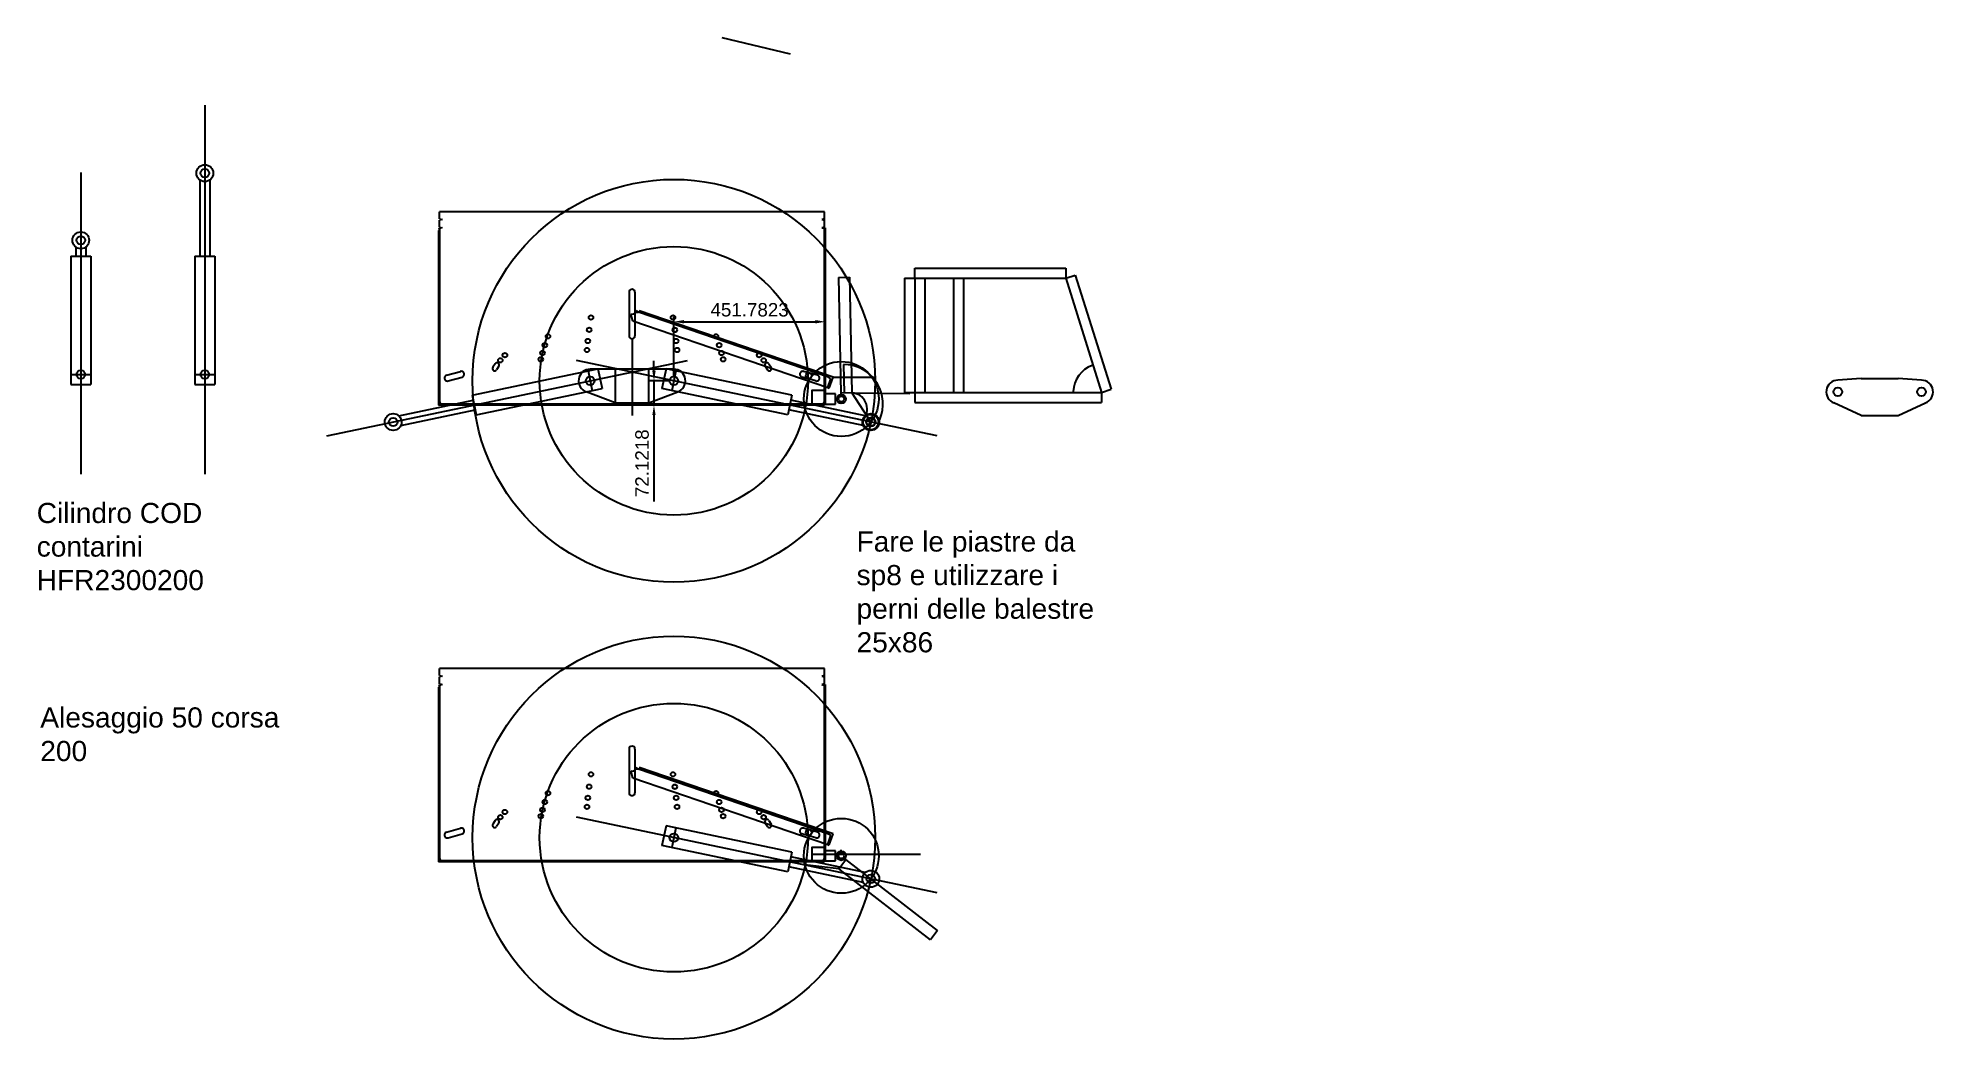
# Model space of a CAD drawing. Extents: x -1488 to 4162, y -1768 to 1214.
import ezdxf

# ---------------------------------------------------------------- set-up
doc = ezdxf.new("R2010")
doc.units = 0
doc.header["$MEASUREMENT"] = 0
doc.layers.get('0').update_dxf_attribs({"linetype": 'CONTINUOUS'})
doc.layers.get('Defpoints').update_dxf_attribs({"linetype": 'CONTINUOUS'})
doc.styles.get("Standard").update_dxf_attribs({"font": 'ARIAL.TTF'})
doc.dimstyles.new('ISO-25', dxfattribs={"dimtxt": 2.5, "dimasz": 2.5, "dimexe": 1.25, "dimexo": 0.625, "dimtad": 1, "dimdec": 4, "dimdsep": 46, "dimtxsty": 'Standard', "dimcen": 2.5, "dimadec": 0, "dimazin": 0, "dimtfac": 1, "dimtdec": 4, "dimtmove": 2, "dimatfit": 3, "dimfxl": 1, "dimtolj": 1, "dimarcsym": 0})

# ---------------------------------------------------------------- blocks, each defined once
blk = doc.blocks.new('*D2')
at = {"color": 0, "lineweight": -2}
for p, q in [((348.2, 222.3), (348.2, 252.3)), ((392.4, 192.3), (333.2, 192.3)), ((348.2, 192.3), (348.2, 120.2)), ((392.4, 120.2), (333.2, 120.2)), ((348.2, 90.2), (348.2, -166.7))]:
    blk.add_line(p, q, dxfattribs=at)
at = {"color": 0}
for points in [[(343.2, 222.3), (353.2, 222.3), (348.2, 192.3)], [(343.2, 90.2), (353.2, 90.2), (348.2, 120.2)]]:
    blk.add_solid(points, dxfattribs=at)
at = {"layer": 'Defpoints', "color": 0}
for p in [(407.4, 192.3), (348.2, 120.2), (407.4, 120.2)]:
    blk.add_point(p, dxfattribs=at)
at = {"color": 0, "insert": (312.8, -53.2), "char_height": 40, "attachment_point": 5, "rotation": 90}
blk.add_mtext('\\A1;72.1218', dxfattribs=at)
blk = doc.blocks.new('*D3')
at = {"color": 0, "lineweight": -2}
for p, q in [((407.4, 207.3), (407.4, 383.3)), ((437.4, 368.3), (829.2, 368.3)), ((859.2, 207.3), (859.2, 383.3))]:
    blk.add_line(p, q, dxfattribs=at)
at = {"color": 0}
for points in [[(437.4, 373.3), (437.4, 363.3), (407.4, 368.3)], [(829.2, 373.3), (829.2, 363.3), (859.2, 368.3)]]:
    blk.add_solid(points, dxfattribs=at)
at = {"layer": 'Defpoints', "color": 0}
for p in [(859.2, 368.3), (407.4, 192.3), (859.2, 192.3)]:
    blk.add_point(p, dxfattribs=at)
at = {"color": 0, "insert": (633.3, 403.7), "char_height": 40, "attachment_point": 5}
blk.add_mtext('\\A1;451.7823', dxfattribs=at)
blk = doc.blocks.new('*D4')
at = {"color": 0, "lineweight": -2}
blk.add_arc((1682.6, 158), 84.6, 109.141, 178.3062, dxfattribs=at)
at = {"color": 0}
for points in [[(1654.7, 238.3), (1655, 237.5), (1657.2, 238.7)], [(1598.5, 160.5), (1597.6, 160.5), (1598, 158)]]:
    blk.add_solid(points, dxfattribs=at)
at = {"layer": 'Defpoints', "color": 0}
for p in [(1575.7, 498), (1626.4, 221.3), (1125.5, 158), (1682.6, 158), (1682.6, 158)]:
    blk.add_point(p, dxfattribs=at)
at = {"color": 0, "insert": (1612.9, 209.2), "char_height": 2.5, "attachment_point": 5, "rotation": 53.7236}
blk.add_mtext('\\A1;73°', dxfattribs=at)

msp = doc.modelspace()

# ---------------------------------------------------------------- linework, layer by layer
for p, q in [((755.69744, 1165.12371), (551.55277, 1213.72744)), ((-990.66114, 1013.27624), (-990.66114, -85.49118)), ((-1360.71476, 813.27624), (-1360.71476, -85.49118)), ((-1005.66114, 790.92659), (-1005.66114, 563.92659)), ((-975.66114, 790.92659), (-975.66114, 563.92659)), ((-290.7826, 675.21886), (-290.7826, 695.71886)), ((856.2174, 695.71886), (-290.7826, 695.71886)), ((856.2174, 675.21886), (856.2174, 695.71886)), ((856.2174, 131.21886), (856.2174, 695.71886)), ((-293.7826, 640.21886), (-293.7826, 120.21886)), ((-292.7826, 648.21886), (-290.7826, 640.21886)), ((-290.7826, 675.21886), (-282.7826, 673.21886)), ((-282.7826, 673.21886), (-290.7826, 671.21886)), ((-290.7826, 650.21886), (-290.7826, 671.21886)), ((-290.7826, 650.21886), (-282.7826, 648.21886)), ((-290.7826, 640.21886), (-289.1826, 646.61886)), ((-290.7826, 640.21886), (-290.7826, 121.21886)), ((-282.7826, 648.21886), (-289.1826, 646.61886)), ((856.2174, 675.21886), (848.2174, 673.21886)), ((848.2174, 673.21886), (856.2174, 671.21886)), ((856.2174, 650.21886), (848.2174, 648.21886)), ((848.2174, 648.21886), (854.6174, 646.61886)), ((854.6174, 646.61886), (856.2174, 640.21886)), ((856.2174, 650.21886), (856.2174, 671.21886)), ((856.2174, 640.21886), (858.2174, 648.21886)), ((859.2174, 123.21886), (859.2174, 648.21886)), ((-1375.71476, 590.92659), (-1375.71476, 563.92659)), ((-1345.71476, 590.92659), (-1345.71476, 563.92659)), ((-1390.71476, 563.92659), (-1330.71476, 563.92659)), ((-1390.71476, 563.92659), (-1390.71476, 180.92659)), ((-1330.71476, 563.92659), (-1330.71476, 180.92659)), ((-1020.66114, 563.92659), (-960.66114, 563.92659)), ((-1020.66114, 563.92659), (-1020.66114, 180.92659)), ((-960.66114, 563.92659), (-960.66114, 180.92659)), ((1125.51688, 527.99155), (1575.73004, 527.99155)), ((1125.51688, 497.99155), (1125.51688, 527.99155)), ((1575.73004, 527.99155), (1575.73004, 497.99155)), ((273.9674, 456.21886), (273.9674, 326.18431)), ((291.4674, 456.21886), (291.4674, 326.18431)), ((1095.51688, 497.99155), (1095.51688, 158.04327)), ((1095.51688, 497.99155), (1125.51688, 497.99155)), ((1125.51688, 497.99155), (1125.51688, 158.04327)), ((1125.51688, 497.99155), (1575.73004, 497.99155)), ((1575.73004, 497.99155), (1604.34985, 506.98635)), ((1575.73004, 497.99155), (1682.57092, 158.04327)), ((1604.34985, 506.98635), (1711.19074, 167.03807)), ((294.05121, 397.19242), (302.44059, 396.48325)), ((302.44059, 396.48325), (295.51725, 400.96291)), ((868.31375, 203.09338), (302.44059, 396.48325)), ((882.22577, 203.62281), (304.05754, 401.21458)), ((285.16874, 370.68241), (278.99976, 391.28444)), ((285.16874, 370.68241), (866.17576, 172.12048)), ((282.7174, 317.43431), (282.7174, 89.46322)), ((-125.18193, 243.16949), (-132.12557, 232.72871)), ((-113.94087, 235.69362), (-120.88451, 225.25284)), ((407.4351, 226.91688), (157.99969, 226.91688)), ((679.37567, 235.69362), (686.31931, 225.25284)), ((690.61673, 243.16949), (697.56037, 232.72871)), ((-1390.71476, 210.92659), (-1330.71476, 210.92659)), ((-1390.71476, 180.92659), (-1330.71476, 180.92659)), ((-1020.66114, 210.92659), (-960.66114, 210.92659)), ((-1020.66114, 180.92659), (-960.66114, 180.92659)), ((-270.10171, 208.86633), (-228.54449, 220.53089)), ((-265.37264, 192.0181), (-223.96121, 203.64174)), ((830.80743, 192.0181), (789.396, 203.64174)), ((835.53651, 208.86633), (794.12508, 220.48997)), ((866.13411, 171.99887), (870.86544, 170.38191)), ((866.17576, 172.12048), (875.23125, 198.61751)), ((875.23709, 198.61373), (868.31375, 203.09338)), ((870.90709, 170.50352), (882.22577, 203.62281)), ((882.22577, 203.62281), (1007.32902, 203.62281)), ((3947.23521, 199.12694), (3877.51751, 194.12694)), ((3947.23521, 199.12694), (4057.23521, 199.12694)), ((4126.95292, 194.12694), (4057.23521, 199.12694)), ((-292.7826, 123.21886), (-293.7826, 123.21886)), ((848.2174, 123.21886), (-293.7826, 123.21886)), ((856.2174, 120.21886), (-293.7826, 120.21886)), ((-292.7826, 123.21886), (-290.7826, 131.21886)), ((-290.7826, 131.21886), (-289.1826, 124.81886)), ((-282.7826, 123.21886), (-290.7826, 121.21886)), ((-290.7826, 120.21886), (-290.7826, 121.21886)), ((-289.1826, 124.81886), (-282.7826, 123.21886)), ((232.7174, 126.91688), (145.70379, 160.02462)), ((332.7174, 126.91688), (419.73101, 160.02462)), ((854.6174, 124.81886), (848.2174, 123.21886)), ((848.2174, 123.21886), (856.2174, 121.21886)), ((854.6174, 124.81886), (856.2174, 131.21886)), ((856.2174, 131.21886), (858.2174, 123.21886)), ((856.2174, 120.21886), (856.2174, 121.21886)), ((859.2174, 123.21886), (858.2174, 123.21886)), ((859.2174, 123.21886), (859.2174, 153.21886)), ((889.2174, 153.21886), (859.2174, 153.21886)), ((859.2174, 123.21886), (889.2174, 123.21886)), ((889.2174, 123.21886), (889.2174, 153.21886)), ((906.7174, 151.71886), (906.70124, 155.7597)), ((938.20372, 156.38476), (1110.51688, 155.04327)), ((1095.51688, 158.04327), (1125.51688, 158.04327)), ((1125.51688, 158.04327), (1682.57092, 158.04327)), ((1125.51688, 158.04327), (1125.51688, 128.04327)), ((1125.51688, 128.04327), (1682.57092, 128.04327)), ((1682.57092, 158.04327), (1711.19074, 167.03807)), ((1682.57092, 158.04327), (1682.57092, 128.04327)), ((3947.23521, 89.12694), (3865.2216, 127.23468)), ((4057.23521, 89.12694), (4139.24882, 127.23468)), ((3947.23521, 89.12694), (4057.23521, 89.12694)), ((-290.7826, -685.55658), (-290.7826, -665.05658)), ((856.2174, -665.05658), (-290.7826, -665.05658)), ((856.2174, -685.55658), (856.2174, -665.05658)), ((856.2174, -1229.55658), (856.2174, -665.05658)), ((-293.7826, -720.55658), (-293.7826, -1240.55658)), ((-292.7826, -712.55658), (-290.7826, -720.55658)), ((-290.7826, -685.55658), (-282.7826, -687.55658)), ((-282.7826, -687.55658), (-290.7826, -689.55658)), ((-290.7826, -710.55658), (-290.7826, -689.55658)), ((-290.7826, -710.55658), (-282.7826, -712.55658)), ((-290.7826, -720.55658), (-289.1826, -714.15658)), ((-290.7826, -720.55658), (-290.7826, -1239.55658)), ((-282.7826, -712.55658), (-289.1826, -714.15658)), ((856.2174, -685.55658), (848.2174, -687.55658)), ((848.2174, -687.55658), (856.2174, -689.55658)), ((856.2174, -710.55658), (848.2174, -712.55658)), ((848.2174, -712.55658), (854.6174, -714.15658)), ((854.6174, -714.15658), (856.2174, -720.55658)), ((856.2174, -710.55658), (856.2174, -689.55658)), ((856.2174, -720.55658), (858.2174, -712.55658)), ((859.2174, -1237.55658), (859.2174, -712.55658)), ((273.9674, -904.55658), (273.9674, -1034.59113)), ((291.4674, -904.55658), (291.4674, -1034.59113)), ((302.44059, -964.29219), (295.51725, -959.81253)), ((882.22577, -1157.15262), (304.05754, -959.56086)), ((285.16874, -990.09302), (278.99976, -969.49099)), ((285.16874, -990.09302), (866.17576, -1188.65496)), ((294.05121, -963.58301), (302.44059, -964.29219)), ((868.31375, -1157.68205), (302.44059, -964.29219)), ((-125.18193, -1117.60595), (-132.12557, -1128.04673)), ((-113.94087, -1125.08181), (-120.88451, -1135.52259)), ((679.37567, -1125.08181), (686.31931, -1135.52259)), ((690.61673, -1117.60595), (697.56037, -1128.04673)), ((-270.10171, -1151.90911), (-228.54449, -1140.24454)), ((-265.37264, -1168.75734), (-223.96121, -1157.13369)), ((830.80743, -1168.75734), (789.396, -1157.13369)), ((835.53651, -1151.90911), (794.12508, -1140.28546)), ((866.17576, -1188.65496), (875.23125, -1162.15793)), ((875.23709, -1162.16171), (868.31375, -1157.68205)), ((870.90709, -1190.27191), (882.22577, -1157.15262)), ((-292.7826, -1237.55658), (-293.7826, -1237.55658)), ((848.2174, -1237.55658), (-293.7826, -1237.55658)), ((856.2174, -1240.55658), (-293.7826, -1240.55658)), ((-292.7826, -1237.55658), (-290.7826, -1229.55658)), ((-290.7826, -1229.55658), (-289.1826, -1235.95658)), ((-282.7826, -1237.55658), (-290.7826, -1239.55658)), ((-290.7826, -1240.55658), (-290.7826, -1239.55658)), ((-289.1826, -1235.95658), (-282.7826, -1237.55658)), ((819.2174, -1217.55658), (1142.75226, -1217.55658)), ((854.6174, -1235.95658), (848.2174, -1237.55658)), ((848.2174, -1237.55658), (856.2174, -1239.55658)), ((854.6174, -1235.95658), (856.2174, -1229.55658)), ((856.2174, -1229.55658), (858.2174, -1237.55658)), ((856.2174, -1240.55658), (856.2174, -1239.55658)), ((859.2174, -1237.55658), (858.2174, -1237.55658)), ((859.2174, -1237.55658), (859.2174, -1207.55658)), ((889.2174, -1207.55658), (859.2174, -1207.55658)), ((859.2174, -1237.55658), (889.2174, -1237.55658)), ((866.13411, -1188.77657), (870.86544, -1190.39352)), ((889.2174, -1237.55658), (889.2174, -1207.55658)), ((906.7174, -1209.05658), (906.70124, -1205.01573))]:
    msp.add_line(p, q)
at = {"color": 6}
for p, q in [((898.35268, 500.27159), (931.34618, 500.92624)), ((898.35268, 500.27159), (905.21021, 155.73012)), ((931.34618, 500.92624), (938.20372, 156.38476)), ((913.50005, 240.94867), (915.20824, 155.92849)), ((938.20372, 156.38476), (905.21021, 155.73012)), ((938.20372, 156.38476), (994.61349, 69.62837)), ((1016.66136, 63.67082), (1026.66293, 91.81636)), ((899.08216, -1261.00346), (920.54134, -1233.3538)), ((1193.83925, -1445.46316), (920.54134, -1233.3538)), ((899.08216, -1261.00346), (798.42385, -1249.58975)), ((899.08216, -1261.00346), (903.03211, -1264.06905)), ((1172.38006, -1473.11281), (903.03211, -1264.06905)), ((1193.83925, -1445.46316), (1172.38006, -1473.11281))]:
    msp.add_line(p, q, dxfattribs=at)
at = {"color": 1}
for p, q in [((1155.51688, 497.99155), (1155.51688, 158.04327)), ((1241.26625, 497.99155), (1241.26625, 158.04327)), ((1271.26625, 497.99155), (1271.26625, 158.04327))]:
    msp.add_line(p, q, dxfattribs=at)
at = {"color": 3}
for p, q in [((-627.3805, 28.1977), (448.14832, 252.98116)), ((-193.6718, 149.49019), (181.22787, 227.8435)), ((1192.81529, 28.1977), (117.28648, 252.98116)), ((181.22787, 227.8435), (193.50254, 169.11248)), ((384.20693, 227.8435), (371.93226, 169.11248)), ((759.10659, 149.49019), (384.20693, 227.8435)), ((151.86236, 221.70616), (164.13703, 162.97515)), ((413.57244, 221.70616), (401.29777, 162.97515)), ((-412.80215, 88.36827), (-190.60313, 134.80743)), ((-193.6718, 149.49019), (-181.39713, 90.75917)), ((-181.39713, 90.75917), (193.50254, 169.11248)), ((746.83192, 90.75917), (371.93226, 169.11248)), ((759.10659, 149.49019), (746.83192, 90.75917)), ((978.23694, 88.36827), (756.03793, 134.80743)), ((-406.66481, 59.00276), (-184.46579, 105.44193)), ((972.09961, 59.00276), (749.90059, 105.44193)), ((1192.81529, -1332.57773), (117.28648, -1107.79427)), ((384.20693, -1132.93194), (371.93226, -1191.66295)), ((759.10659, -1211.28525), (384.20693, -1132.93194)), ((413.57244, -1139.06927), (401.29777, -1197.80029)), ((746.83192, -1270.01627), (371.93226, -1191.66295)), ((759.10659, -1211.28525), (746.83192, -1270.01627)), ((978.23694, -1272.40717), (756.03793, -1225.968)), ((972.09961, -1301.77268), (749.90059, -1255.33351))]:
    msp.add_line(p, q, dxfattribs=at)
for points in [[(232.7174, 126.91688), (332.7174, 126.91688), (332.7174, 226.91688), (232.7174, 226.91688)], [(819.2174, 123.21886), (859.2174, 123.21886), (859.2174, 163.21886), (819.2174, 163.21886)], [(819.2174, -1237.55658), (859.2174, -1237.55658), (859.2174, -1197.55658), (819.2174, -1197.55658)]]:
    msp.add_lwpolyline(points, close=True)
for centre, radius in [((-990.66114, 810.92659), 25), ((-990.66114, 810.92659), 12.75), ((-1360.71476, 610.92659), 25), ((-1360.71476, 610.92659), 12.75), ((155.15916, 344.03002), 6.75), ((160.43096, 380.88343), 6.75), ((405.00384, 380.88343), 6.75), ((410.23398, 343.90841), 6.75), ((410.27563, 344.03002), 6.75), ((22.73384, 298.60388), 6.75), ((32.13946, 324.83621), 6.75), ((148.38296, 284.00305), 6.75), ((151.17538, 310.85703), 6.75), ((414.25942, 310.85703), 6.75), ((417.05184, 284.00305), 6.75), ((533.29533, 324.83621), 6.75), ((542.70096, 298.60388), 6.75), ((542.70096, 298.60388), 6.75), ((-109.69148, 253.17774), 6.75), ((-96.15204, 268.78898), 6.75), ((11.105, 256.53014), 6.75), ((15.80699, 275.14429), 6.75), ((549.62781, 275.14429), 6.75), ((554.3298, 256.53014), 6.75), ((661.58683, 268.78898), 6.75), ((675.12628, 253.17774), 6.75), ((675.16793, 253.29935), 6.75), ((-1360.71476, 210.92659), 12.75), ((-990.66114, 210.92659), 12.75), ((809.49201, 207.49043), 8.75), ((3877.51751, 159.55072), 12.75), ((4126.95292, 159.55072), 12.75), ((906.7174, 138.21886), 13.5), ((906.7174, 138.21886), 8.5), ((994.74528, 69.59395), 13.5), ((155.15916, -1016.74542), 6.75), ((160.43096, -979.892), 6.75), ((405.00384, -979.892), 6.75), ((410.23398, -1016.86703), 6.75), ((410.27563, -1016.74542), 6.75), ((22.73384, -1062.17156), 6.75), ((32.13946, -1035.93923), 6.75), ((148.38296, -1076.77239), 6.75), ((151.17538, -1049.9184), 6.75), ((414.25942, -1049.9184), 6.75), ((417.05184, -1076.77239), 6.75), ((533.29533, -1035.93923), 6.75), ((542.70096, -1062.17156), 6.75), ((542.70096, -1062.17156), 6.75), ((-109.69148, -1107.59769), 6.75), ((-96.15204, -1091.98646), 6.75), ((11.105, -1104.2453), 6.75), ((15.80699, -1085.63114), 6.75), ((549.62781, -1085.63114), 6.75), ((554.3298, -1104.2453), 6.75), ((661.58683, -1091.98646), 6.75), ((675.12628, -1107.59769), 6.75), ((675.16793, -1107.47609), 6.75), ((809.49201, -1153.285), 8.75), ((906.7174, -1222.55658), 13.5), ((906.7174, -1222.55658), 8.5)]:
    msp.add_circle(centre, radius)
for centre, radius in [((407.4351, 192.34066), 600), ((407.4351, 192.34066), 400), ((906.7174, 138.21886), 111.61669), ((157.99969, 192.34066), 12.75), ((407.4351, 192.34066), 12.75), ((-429.31049, 69.59395), 25), ((-429.31049, 69.59395), 12.75), ((994.74528, 69.59395), 25), ((994.74528, 69.59395), 12.75), ((407.4351, -1168.43478), 600), ((407.4351, -1168.43478), 400), ((906.7174, -1222.55658), 111.61669), ((407.4351, -1168.43478), 12.75), ((994.74528, -1291.18148), 25), ((994.74528, -1291.18148), 12.75)]:
    msp.add_circle(centre, radius, dxfattribs=at)
at = {"color": 6}
msp.add_circle((994.61349, 69.62837), 22.83859, dxfattribs=at)
for centre, radius, start, end in [((282.7174, 456.21886), 8.75, 0, 180), ((283.04214, 403.11276), 12.5, 251.131891, 331.73001308), ((282.7174, 326.18431), 8.75, 180, 0), ((-126.50504, 228.99078), 6.75, 146.37410732, 326.37410732), ((-119.5614, 239.43156), 6.75, 326.37410732, 146.37410732), ((157.99969, 192.34066), 34.57622, 90, 251.99127968), ((407.4351, 192.34066), 34.57622, 288.00872032, 90), ((684.9962, 239.43156), 6.75, 33.62589268, 213.62589268), ((691.93984, 228.99078), 6.75, 213.62589268, 33.62589268), ((-267.81007, 200.42175), 8.75, 105.18295108, 286.17451316), ((-226.25285, 212.08632), 8.75, 285.18295096, 105.18295104), ((791.68765, 212.08632), 8.75, 73.82548696, 254.81704906), ((833.24487, 200.42175), 8.75, 253.82548683, 74.81704892), ((3877.51751, 159.55072), 34.57622, 90, 251.99127968), ((4126.95292, 159.55072), 34.57622, 288.00872032, 90), ((282.7174, -904.55658), 8.75, 0, 180), ((283.04214, -957.66267), 12.5, 251.131891, 331.73001308), ((282.7174, -1034.59113), 8.75, 180, 0), ((-126.50504, -1131.78466), 6.75, 146.37410732, 326.37410732), ((-119.5614, -1121.34388), 6.75, 326.37410732, 146.37410732), ((684.9962, -1121.34388), 6.75, 33.62589268, 213.62589268), ((691.93984, -1131.78466), 6.75, 213.62589268, 33.62589268), ((-267.81007, -1160.35368), 8.75, 105.18295108, 286.17451316), ((-226.25285, -1148.68912), 8.75, 285.18295096, 105.18295104), ((791.68765, -1148.68912), 8.75, 73.82548696, 254.81704906), ((833.24487, -1160.35368), 8.75, 253.82548683, 74.81704892)]:
    msp.add_arc(centre, radius, start, end)
for centre, radius, start, end in [((913.05594, 123.25288), 117.87622, 344.53254855, 89.72728113), ((935.71436, 108.44343), 48.00592, 322.9468983, 87.02758122)]:
    msp.add_arc(centre, radius, start, end, dxfattribs=at)

# ---------------------------------------------------------------- texts
at = {"char_height": 60, "width": 717.0197576, "attachment_point": 1}
for s, insert in [('Cilindro COD contarini HFR2300200', (-1491.97924, -171.27928)), ('Fare le piastre da sp8 e utilizzare i perni delle balestre 25x86', (952.1091, -256.3231)), ('Alesaggio 50 corsa 200', (-1481.28908, -780.37003))]:
    msp.add_mtext(s, dxfattribs=dict(at, insert=insert))

# ---------------------------------------------------------------- dimensions: what is measured, and where the dimension line sits
dim = msp.add_angular_dim_2l(base=(1626.38789, 221.2538), line1=((1575.73004, 497.99155), (1682.57092, 158.04327)), line2=((1125.51688, 158.04327), (1682.57092, 158.04327)), dimstyle='ISO-25', override={"dimtmove": 0, "dimtzin": 0})
dim.commit()
dim.dimension.update_dxf_attribs({"geometry": '*D4', "text_midpoint": (1612.8593, 209.20737)})
at = {"color": 5}
dim = msp.add_linear_dim(base=(859.2174, 368.29099), p1=(407.4351, 192.34066), p2=(859.2174, 192.34066), dimstyle='ISO-25', override={"dimtxt": 40, "dimasz": 30, "dimexe": 15, "dimexo": 15, "dimgap": 15, "dimtxsty": 'Standard', "dimtmove": 0, "dimtzin": 0}, dxfattribs=at)
dim.commit()
dim.dimension.update_dxf_attribs({"geometry": '*D3', "text_midpoint": (633.32625, 403.72755)})
dim = msp.add_linear_dim(base=(348.21178, 120.21886), p1=(407.4351, 192.34066), p2=(407.4351, 120.21886), angle=90, dimstyle='ISO-25', override={"dimtxt": 40, "dimasz": 30, "dimexe": 15, "dimexo": 15, "dimgap": 15, "dimtmove": 0, "dimtzin": 0}, dxfattribs=at)
dim.commit()
dim.dimension.update_dxf_attribs({"geometry": '*D2', "text_midpoint": (312.78886, -53.22589)})

doc.saveas('drawing.dxf')
